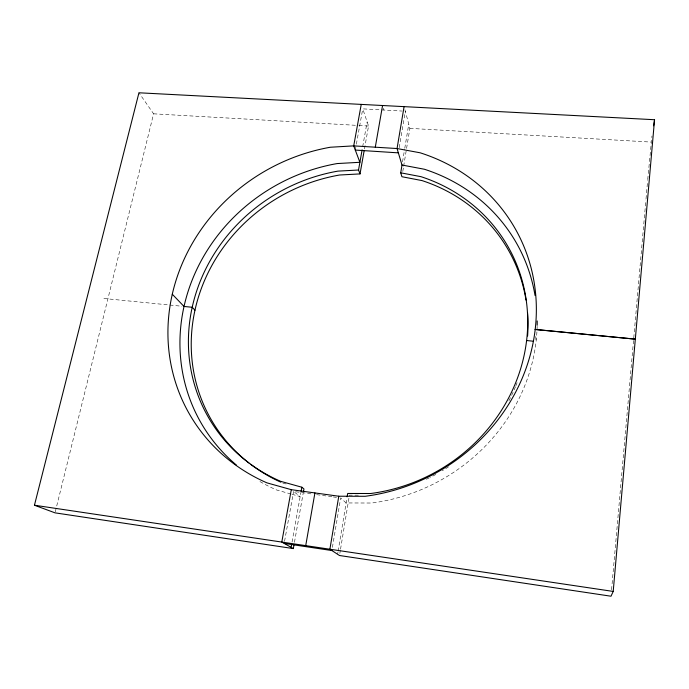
<?xml version="1.0" encoding="UTF-8"?>
<svg xmlns="http://www.w3.org/2000/svg" width="689" height="689" viewBox="0 0 689 689"><rect width="100%" height="100%" fill="white"/><g stroke="black" fill="none" stroke-linecap="round" stroke-linejoin="round"><path stroke-width="0.52" stroke-dasharray="3.44 2.58" d="M611.574 589.784L645.92 199.905M646.015 198.837L647.626 180.63M647.72 179.562L651.983 135.974M337.627 554.283L337.98 552.19M338.153 551.14L346.989 497.682M402.522 161.881L404.598 149.306M404.77 148.256L408.758 124.149M339.849 553.388L340.375 550.21M340.547 549.15L349.444 495.158L360.838 495.184M402.781 171.475L403.478 167.272M403.651 166.221L409.886 128.369L404.331 107.562M332.408 547.385L340.676 497.958L346.119 502.944L371.629 503.03A181.534 168.865 -29 0 0 537.153 326.362M399.224 147.661L405.313 111.239M294.453 542.303L303.203 493.135M364.472 148.927L368.546 126.027L362.75 108.853L402.1 111.058M292.05 542.036L300.912 492.42M362.681 146.731L367.134 121.824M284.548 541.321L293.574 491.446M355.3 150.073L362.75 108.853M55.292 511.806L153.595 113.814L138.945 92.782M153.595 113.814L357.798 125.415M358.874 125.476L368.546 126.027M409.886 128.369L651.019 142.072M103.893 298.483L181.887 306.243M295.667 491.739L311.368 493.91M316.596 494.633L332.296 496.803M333.347 496.95L336.49 497.38M282.809 483.058L286.839 484.178M290.93 493.987L276.556 489.948A181.534 168.865 -29 0 1 258.186 480.526M291.955 494.271L300.171 496.58L294.392 492.084M383.385 108.233L383.937 110.042M535.706 336.49L536.076 341.477M517.094 382.714A171.087 159.305 -29 0 1 515.906 385.711M515.501 386.701A171.087 159.305 -29 0 1 508.198 402.066M448.556 466.815A171.087 159.305 -29 0 1 442.269 470.759M435.818 474.454A171.087 159.305 -29 0 1 430.177 477.408M429.23 477.873A171.087 159.305 -29 0 1 426.37 479.26"/><path stroke-width="1.03" d="M338.781 496.226L291.301 489.672L266.944 482.86A187.408 173.43 -29 0 1 170.932 300.714A187.408 173.43 -29 0 1 330.324 147.239L353.715 145.879L397.053 148.531L420.135 152.794A187.408 173.43 -29 0 1 535.181 329.428L535.189 329.514A187.365 173.404 -29 0 1 365.127 496.295L338.781 496.226L329.885 549.236L339.496 555.506L611.005 596.218L613.21 591.429L654.55 119.722L138.945 92.782L34.45 505.226L55.034 512.849L293.333 548.582L294.082 544.396M653.585 125.82L654.55 119.722M347.161 496.623L347.687 493.47L370.665 493.513A172.422 160.356 -29 0 0 525.75 346.627A172.422 160.356 -29 0 0 420.988 176.677L400.714 172.81L401.997 165.024L397.053 148.531L404.081 106.64M305.718 545.628L314.916 492.936M375.29 147.205L382.567 105.512M303.393 492.084L303.952 488.949L301.842 487.218L280.544 481.292A172.422 160.356 -29 0 1 191.077 312.797A172.422 160.356 -29 0 1 337.937 171.122L358.521 170.011L360.02 173.912L339.591 175.006A171.087 159.305 -29 0 0 199.354 294.194A171.087 159.305 -29 0 0 245.68 460.355M360.02 173.912L364.102 151.012M291.102 547.324L291.671 544.146M301.093 491.378L301.842 487.218M358.521 170.011L362.121 149.84M291.301 489.672L281.792 542.054L293.333 548.582M361.243 104.401L353.715 145.879L359.899 162.294L337.171 163.56A181.534 168.865 -29 0 0 188.812 289.251A181.534 168.865 -29 0 0 236.37 465.041M355.3 150.073L398.354 152.863M535.181 329.428L635.327 339.143L535.189 329.514M526.603 340.538L532.916 341.167M34.45 505.226L613.21 591.429M284.178 543.406L331.883 550.545M401.997 165.024L424.415 169.253A181.534 168.865 -29 0 1 535.017 295.435M172.284 294.229L184.023 306.459L192.197 307.268L194.97 310.214M400.714 172.81L401.92 176.728L422.047 180.596A171.087 159.305 -29 0 1 526.017 300.059M537.205 320.945A181.534 168.865 -29 0 1 537.179 325.277M527.524 312.522A171.087 159.305 -29 0 1 527.602 335.991M280.854 482.188A171.087 159.305 -29 0 1 250.589 464.24M248.927 462.965A171.087 159.305 -29 0 1 246.481 461.019"/></g></svg>
